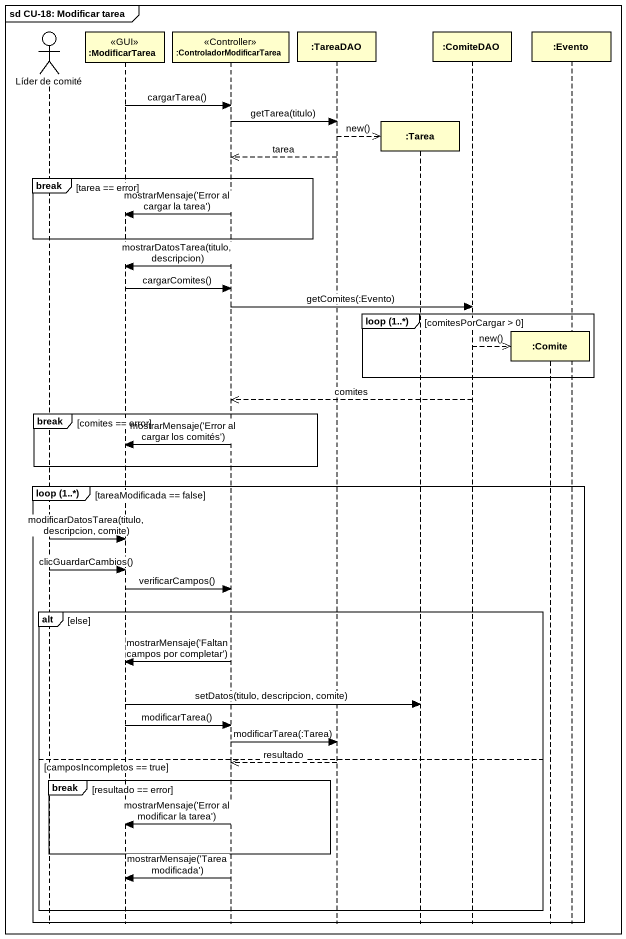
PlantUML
@startuml
mainframe sd CU-18: Modificar tarea
hide footbox
actor "Líder de comité" as Líder_de_comité
participant ":ModificarTarea" as ModificarTarea <<GUI>>
participant ":ControladorModificarTarea" as ControladorModificarTarea <<Controller>>
participant ":TareaDAO" as TareaDAO
participant ":Tarea" as Tarea
participant ":ComiteDAO" as ComiteDAO
participant ":Comite" as Comite
participant ":Evento" as Evento

ModificarTarea -> ControladorModificarTarea : cargarTarea()
ControladorModificarTarea -> TareaDAO : getTarea(titulo)
TareaDAO -->> Tarea ** : new()
TareaDAO -->> ControladorModificarTarea : tarea
break tarea == error
  ControladorModificarTarea -> ModificarTarea : mostrarMensaje('Error al cargar la tarea')
end
ControladorModificarTarea -> ModificarTarea : mostrarDatosTarea(titulo, descripcion)
ModificarTarea -> ControladorModificarTarea : cargarComites()
ControladorModificarTarea -> ComiteDAO : getComites(:Evento)
group loop (1..*) [comitesPorCargar > 0]
  ComiteDAO -->> Comite ** : new()
end
ComiteDAO -->> ControladorModificarTarea : comites
break comites == error
  ControladorModificarTarea -> ModificarTarea : mostrarMensaje('Error al cargar los comités')
end
group loop (1..*) [tareaModificada == false]
  Líder_de_comité -> ModificarTarea : modificarDatosTarea(titulo, descripcion, comite)
  Líder_de_comité -> ModificarTarea : clicGuardarCambios()
  ModificarTarea -> ControladorModificarTarea : verificarCampos()
  alt else
    ControladorModificarTarea -> ModificarTarea : mostrarMensaje('Faltan campos por completar')
    ModificarTarea -> Tarea : setDatos(titulo, descripcion, comite)
    ModificarTarea -> ControladorModificarTarea : modificarTarea()
    ControladorModificarTarea -> TareaDAO : modificarTarea(:Tarea)
  else camposIncompletos == true
    TareaDAO -->> ControladorModificarTarea : resultado
    break resultado == error
      ControladorModificarTarea -> ModificarTarea : mostrarMensaje('Error al modificar la tarea')
    end
    ControladorModificarTarea -> ModificarTarea : mostrarMensaje('Tarea modificada')
  end
end
@enduml
